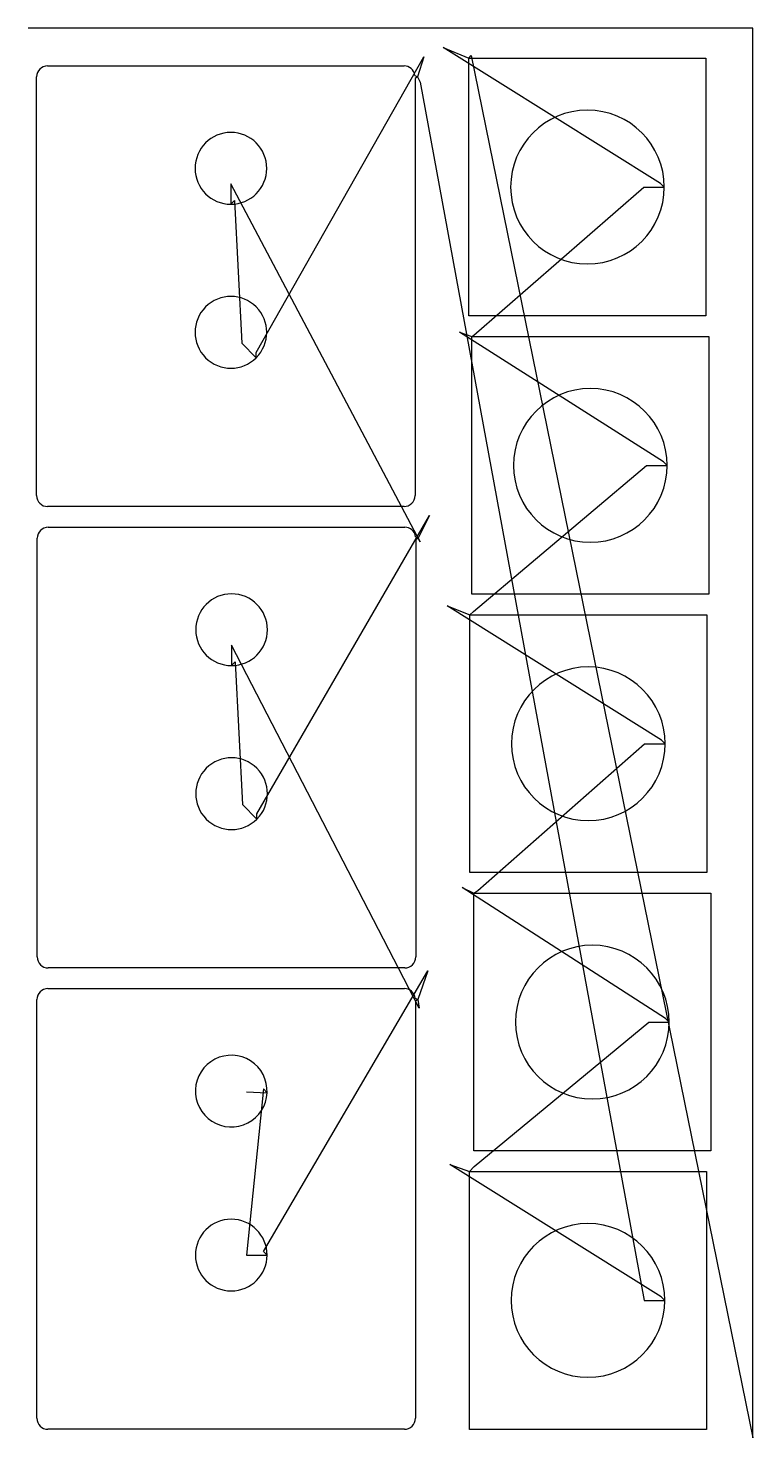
# Model space of a CAD drawing. Header units: metres. Extents: x 4102 to 4810, y 0 to 1375.
import ezdxf

# ---------------------------------------------------------------- set-up
doc = ezdxf.new("R2010")
doc.units = ezdxf.units.M

msp = doc.modelspace()

# ---------------------------------------------------------------- linework, layer by layer
at = {"layer": 'TOOL_0'}
for p, q in [((4103.042, 1375.424), (4102.042, 1375.424)), ((4809.564, 1375.424), (4103.042, 1375.424)), ((4809.564, 1.003), (4809.564, 1375.424)), ((4719.532, 1223.951), (4507.074, 1356.507)), ((4507.074, 1356.507), (4532.318, 1346.165)), ((4532.318, 1346.165), (4534.489, 1348.9)), ((4534.489, 1348.9), (4809.564, 0.003)), ((4120.988, 1338.679), (4468.988, 1338.679)), ((4324.737, 1058.931), (4488.494, 1347.5)), ((4488.494, 1347.5), (4482.284, 1328.017)), ((4532.318, 1346.165), (4763.818, 1346.165)), ((4532.318, 1094.665), (4532.318, 1346.165)), ((4763.818, 1346.165), (4763.818, 1094.665)), ((4110.238, 919.429), (4110.238, 1327.929)), ((4479.633, 1329.425), (4482.284, 1328.017)), ((4482.284, 1328.017), (4479.738, 1326.427)), ((4479.738, 1326.427), (4479.738, 919.429)), ((4482.284, 1328.017), (4484.726, 1322.896)), ((4484.726, 1322.896), (4703.611, 134.018)), ((4484.813, 874.145), (4299.987, 1223.679)), ((4299.987, 1223.679), (4299.987, 1203.679)), ((4537.097, 1076.009), (4703.068, 1220.415)), ((4703.068, 1220.415), (4723.068, 1220.415)), ((4723.068, 1220.415), (4719.532, 1223.951)), ((4299.987, 1203.679), (4303.523, 1207.215)), ((4303.523, 1207.215), (4310.594, 1068.073)), ((4763.818, 1094.665), (4532.318, 1094.665)), ((4722.371, 952.352), (4523.025, 1078.826)), ((4523.025, 1078.826), (4535.156, 1074.566)), ((4535.156, 1074.566), (4537.097, 1076.009)), ((4535.156, 1074.566), (4766.656, 1074.566)), ((4535.156, 823.066), (4535.156, 1074.566)), ((4766.656, 1074.566), (4766.656, 823.066)), ((4310.594, 1068.073), (4324.737, 1053.931)), ((4324.737, 1053.931), (4324.737, 1058.931)), ((4725.907, 948.816), (4722.371, 952.352)), ((4536.757, 806.227), (4705.907, 948.816)), ((4705.907, 948.816), (4725.907, 948.816)), ((4468.988, 908.679), (4120.988, 908.679)), ((4325.41, 608.748), (4494.012, 899.815)), ((4494.012, 899.815), (4482.957, 877.834)), ((4121.661, 888.496), (4469.661, 888.496)), ((4110.911, 469.246), (4110.911, 877.746)), ((4480.306, 879.242), (4482.957, 877.834)), ((4482.957, 877.834), (4480.411, 876.244)), ((4480.411, 876.244), (4480.411, 469.246)), ((4482.957, 877.834), (4484.813, 874.145)), ((4720.411, 680.752), (4511.258, 811.878)), ((4511.258, 811.878), (4533.197, 802.967)), ((4766.656, 823.066), (4535.156, 823.066)), ((4533.197, 802.967), (4536.757, 806.227)), ((4533.197, 802.967), (4764.697, 802.967)), ((4533.197, 551.467), (4533.197, 802.967)), ((4764.697, 802.967), (4764.697, 551.467)), ((4483.884, 419.382), (4300.661, 773.496)), ((4300.661, 773.496), (4300.661, 753.496)), ((4300.661, 753.496), (4304.197, 757.032)), ((4304.197, 757.032), (4311.268, 617.89)), ((4541.102, 533.878), (4703.947, 677.216)), ((4703.947, 677.216), (4723.947, 677.216)), ((4723.947, 677.216), (4720.411, 680.752)), ((4311.268, 617.89), (4325.41, 603.748)), ((4325.41, 603.748), (4325.41, 608.748)), ((4764.697, 551.467), (4533.197, 551.467)), ((4724.35, 409.153), (4525.678, 536.918)), ((4525.678, 536.918), (4537.135, 531.367)), ((4537.135, 531.367), (4541.102, 533.878)), ((4537.135, 531.367), (4768.635, 531.367)), ((4537.135, 279.867), (4537.135, 531.367)), ((4768.635, 531.367), (4768.635, 279.867)), ((4469.661, 458.496), (4121.661, 458.496)), ((4331.788, 181.847), (4492.236, 455.583)), ((4492.236, 455.583), (4482.62, 427.65)), ((4110.574, 19.062), (4110.574, 427.562)), ((4121.324, 438.312), (4469.324, 438.312)), ((4479.969, 429.058), (4482.62, 427.65)), ((4482.62, 427.65), (4480.074, 426.06)), ((4482.62, 427.65), (4483.884, 419.382)), ((4480.074, 426.06), (4480.074, 19.062)), ((4537.546, 264.883), (4707.886, 405.617)), ((4707.886, 405.617), (4727.886, 405.617)), ((4727.886, 405.617), (4724.35, 409.153)), ((4315.308, 337.61), (4335.286, 336.676)), ((4331.919, 340.373), (4315.324, 178.311)), ((4335.286, 336.676), (4331.919, 340.373)), ((4768.635, 279.867), (4537.135, 279.867)), ((4720.075, 137.554), (4513.856, 266.711)), ((4513.856, 266.711), (4532.86, 259.769)), ((4532.86, 259.769), (4537.546, 264.883)), ((4532.86, 259.769), (4764.36, 259.769)), ((4532.86, 8.269), (4532.86, 259.769)), ((4764.36, 259.769), (4764.36, 8.269)), ((4335.324, 178.311), (4331.788, 181.847)), ((4315.324, 178.311), (4335.324, 178.311)), ((4723.611, 134.018), (4720.075, 137.554)), ((4703.611, 134.018), (4723.611, 134.018)), ((4469.324, 8.312), (4121.324, 8.312)), ((4764.36, 8.269), (4532.86, 8.269)), ((4809.564, 0.003), (4809.564, 1.003)), ((4809.564, 1.003), (4809.564, 0.003)), ((4809.564, 0.003), (4809.564, 1.003))]:
    msp.add_line(p, q, dxfattribs=at)
for centre, radius, start, end in [((4120.988, 1327.929), 10.75, 90, 180), ((4468.988, 1327.929), 10.75, 7.999698, 90), ((4648.068, 1220.415), 75, 0, 180), ((4299.987, 1238.679), 35, 90, 270), ((4299.987, 1238.679), 35, 270, 90), ((4648.068, 1220.415), 75, 180, 0), ((4299.989, 1078.68), 35, 135, 314.998842), ((4299.988, 1078.68), 35, 315, 134.998842), ((4650.907, 948.816), 75, 0, 180), ((4650.907, 948.816), 75, 180, 0), ((4120.988, 919.429), 10.75, 180, 270), ((4468.988, 919.429), 10.75, 270, 0), ((4121.661, 877.746), 10.75, 90, 180), ((4469.661, 877.746), 10.75, 7.999698, 90), ((4300.661, 788.496), 35, 90, 270), ((4300.661, 788.496), 35, 270, 90), ((4648.947, 677.216), 75, 0, 180), ((4648.947, 677.216), 75, 180, 0), ((4300.661, 628.497), 35, 315, 134.998842), ((4300.662, 628.497), 35, 135, 314.998842), ((4121.661, 469.246), 10.75, 180, 270), ((4469.661, 469.246), 10.75, 270, 0), ((4652.886, 405.617), 75, 0, 180), ((4121.324, 427.562), 10.75, 90, 180), ((4469.324, 427.562), 10.75, 7.999698, 90), ((4652.886, 405.617), 75, 180, 0), ((4300.324, 338.311), 35, 357.32251, 177.324145), ((4300.324, 338.31), 35, 177.32251, 357.324145), ((4300.324, 178.311), 35, 0, 180), ((4648.611, 134.018), 75, 0, 180), ((4300.324, 178.311), 35, 180, 0), ((4648.611, 134.018), 75, 180, 0), ((4121.324, 19.062), 10.75, 180, 270), ((4469.324, 19.062), 10.75, 270, 0)]:
    msp.add_arc(centre, radius, start, end, dxfattribs=at)

doc.saveas('drawing.dxf')
